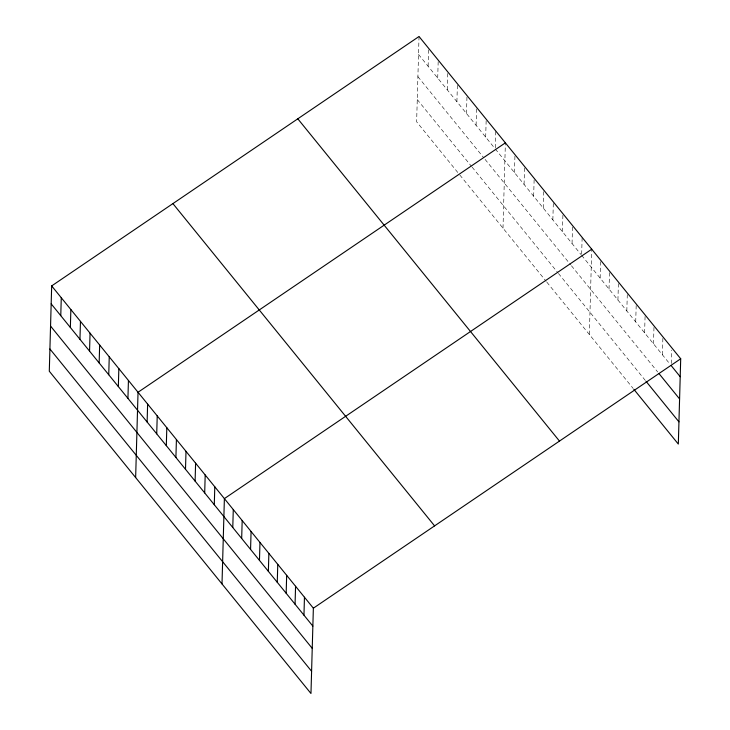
<?xml version="1.0" encoding="UTF-8"?>
<svg xmlns="http://www.w3.org/2000/svg" width="730" height="730" viewBox="0 0 730 730"><rect width="100%" height="100%" fill="white"/><g stroke="black" fill="none" stroke-linecap="round" stroke-linejoin="round"><path stroke-width="0.55" stroke-dasharray="3.65 2.74" d="M419.029 36.5L416.638 121.81L459.134 174.142M428.118 66.247L428.62 48.317M437.717 78.064L438.183 61.256M447.308 89.881L447.782 73.073M456.907 101.698L457.372 84.89M466.497 113.515L466.972 96.707M476.097 125.332L476.562 108.524M485.687 137.149L486.162 120.34M495.314 147.852L495.789 131.035M502.997 228.161L505.379 142.852M514.477 172.599L514.979 154.669M524.067 184.416L524.569 166.486M533.667 196.233L534.168 178.303M543.257 208.05L543.759 190.119M552.856 219.867L553.358 201.936M562.447 231.684L562.949 213.753M572.046 243.501L572.548 225.57M581.673 254.204L582.139 237.387M589.356 334.513L591.738 249.204M600.133 278.094L600.635 260.163M609.03 289.053L609.532 271.122M617.927 300.012L618.429 282.072M626.824 310.971L627.326 293.031M635.72 321.921L636.222 303.99M644.617 332.88L645.119 314.949M653.514 343.839L654.016 325.909M662.411 354.798L662.913 336.858M671.372 363.513L671.746 350.062M418.527 54.431L494.602 148.126M495.287 148.966L580.952 254.478M581.637 255.317L669.939 364.069M417.907 76.668L483.698 157.698M485.067 159.386L570.741 264.89M571.426 265.738L657.684 371.971M417.268 99.572L471.407 166.257M472.091 167.097L557.766 272.609M558.45 273.449L645.411 380.549M459.818 174.981L546.177 281.333M546.861 282.182L633.156 388.451"/><path stroke-width="1.09" d="M51.675 285.914L49.293 371.223L310.971 693.5L313.362 608.19L51.675 285.914L419.029 36.5L680.707 358.777L678.325 444.086L633.841 389.3M60.772 315.67L61.274 297.73M70.363 327.487L70.865 309.547M79.962 339.304L80.464 321.364M89.553 351.121L90.055 333.181M99.152 362.938L99.654 344.998M108.743 374.755L109.245 356.815M118.342 386.571L118.844 368.632M127.932 398.388L128.434 380.449M135.643 477.575L138.034 392.265L505.379 142.852M147.122 422.022L147.624 404.082M156.722 433.839L157.224 415.899M166.312 445.656L166.814 427.716M175.912 457.473L176.414 439.533M185.502 469.29L186.004 451.35M195.102 481.106L195.603 463.167M204.692 492.923L205.194 474.984M214.291 504.74L214.793 486.8M222.002 583.927L224.384 498.617L591.738 249.204M232.779 527.507L233.281 509.577M241.676 538.466L242.177 520.536M250.573 549.425L251.074 531.495M259.469 560.385L259.971 542.445M268.366 571.344L268.868 553.404M277.263 582.294L277.765 564.363M286.169 593.253L286.662 575.322M295.066 604.212L295.559 586.281M303.963 615.171L304.456 597.231M313.362 608.19L680.707 358.777M671.308 365.757L680.205 376.716M659.053 373.66L679.584 398.945M646.096 381.398L678.946 421.849M297.803 118.807L559.481 441.084M172.9 203.606L434.587 525.883M51.173 303.853L312.86 626.13M50.552 326.082L312.239 648.359M49.914 348.986L311.591 671.271"/></g></svg>
